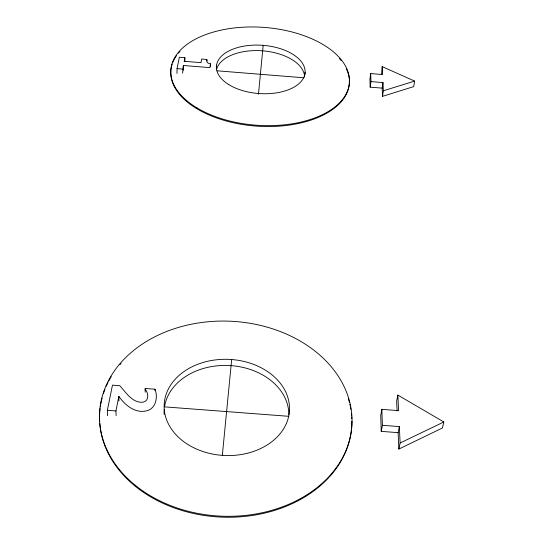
<?xml version="1.0" encoding="UTF-8"?>
<svg xmlns="http://www.w3.org/2000/svg" width="544" height="544" viewBox="0 0 544 544"><rect width="100%" height="100%" fill="white"/><g stroke="black" fill="none" stroke-linecap="round" stroke-linejoin="round"><path stroke-width="0.82" d="M176.984 73.447L177.045 68.626L179.35 57.249L184.885 57.691L184.817 61.683M182.594 73.093L183.362 65.491L209.882 67.626L210.494 63.838L208.4 63.315L207.162 62.349L206.829 59.459L201.654 59.044L201.022 62.648L184.185 61.288L184.885 57.691M183.28 70.298L183.362 65.491M206.774 61.05L206.829 59.459M210.412 66.239L210.494 63.838M216.41 68.347L216.532 65.151M231.669 359.53L222.312 455.552M263.18 45.349L258.475 94.18M304.864 74.664L305.096 72.277M289.306 411.733L289.476 410.21A62.716 48.11 2.4 0 0 197.418 364.419A62.716 48.11 2.4 0 0 193.569 447.658A62.716 48.11 2.4 0 0 289.476 410.21M382.214 66.64L382.588 74.528L370.695 73.569L369.927 79.098L370.185 87.156L382.153 88.114L382.534 96.342L413.712 86.618L414.644 81.097L382.214 66.64L381.528 74.508M370.185 87.156L370.96 81.607L370.695 73.569M382.153 88.114L382.969 82.572L370.96 81.607M382.534 96.342L383.364 90.773L382.969 82.572M145.173 392.21L145.262 388.47L154.992 389.212C158.188 397.147 155.856 409.04 146.254 410.904C134.837 413.494 124.95 405.028 118.823 396.304L115.96 410.958L116.117 415.602M398.106 432.65L398.861 449.058L442.381 428.006L443.829 421.967L397.841 395.073L398.582 410.618L381.854 409.34L380.718 415.405L381.235 431.365L398.106 432.65L399.337 426.591L382.384 425.299L381.235 431.365M397.841 395.073L396.644 401.132L397.1 410.951M107.576 415.725L107.352 410.305L112.458 385.145L119.734 385.696C126.024 392.421 132.505 403.396 143.181 402.186C149.321 400.826 148.546 392.89 145.146 389.123M398.861 449.058L400.119 443L399.337 426.591M400.119 443L443.829 421.967M383.364 90.773L414.644 81.097M288.803 416.316L164.519 406.864A62.397 48.117 2.3 0 1 230.187 365.575A62.397 48.117 2.3 0 1 288.844 414.657M107.352 410.305L115.96 410.958M217.151 70.808L303.729 77.772M177.045 68.626L182.662 69.074M381.854 409.34L382.384 425.299M118.823 396.304L118.966 400.948M145.262 388.47L145.282 390.782M154.992 389.212L154.999 390.755M351.873 421.117A126.215 97.573 2.3 0 1 229.928 517.249A126.215 97.573 2.3 0 1 99.77 423.558M99.613 421.049A126.215 97.573 2.3 0 1 100.076 408.544M100.293 406.898A126.215 97.573 2.3 0 1 102.095 398.038M103.53 393.278A126.215 97.573 2.3 0 1 104.958 389.354M106.25 386.267A126.215 97.573 2.3 0 1 108.045 382.48M108.814 380.99A126.215 97.573 2.3 0 1 110.017 378.794M110.432 378.073A126.215 97.573 2.3 0 1 111.262 376.679M120.013 364.609A126.215 97.573 2.3 0 1 121.122 363.338M348.316 398.596A126.215 97.573 2.3 0 1 349.472 402.676M349.874 404.328A126.215 97.573 2.3 0 1 350.241 405.987M350.574 407.66A126.215 97.573 2.3 0 1 350.866 409.333M351.438 413.542A126.215 97.573 2.3 0 1 351.601 415.228M351.73 416.915A126.215 97.573 2.3 0 1 351.812 418.601M164.138 414.433A62.397 48.117 2.3 0 1 164.22 409.353M216.648 69.19A44.288 24.269 4.1 0 1 263.507 50.905A44.288 24.269 4.1 0 1 304.572 77.051M349.316 79.852A89.461 49.082 4.1 0 1 253.722 125.895A89.461 49.082 4.1 0 1 172.196 64.008M172.761 62.465A89.461 49.082 4.1 0 1 176.419 55.76M178.391 53.19A89.461 49.082 4.1 0 1 180.01 51.36M339.429 58.589A89.461 49.082 4.1 0 1 341.095 60.547M346.297 68.7A89.461 49.082 4.1 0 1 349.16 78.248M136.85 486.56A126.31 97.573 2.3 0 0 347.868 445.55A126.31 97.573 2.3 0 0 192.556 323.986A126.31 97.573 2.3 0 0 136.85 486.56M197.132 107.998A89.508 49.062 4.1 0 0 346.501 93.235A89.508 49.062 4.1 0 0 236.756 27.696A89.508 49.062 4.1 0 0 197.132 107.998M228.568 84.476A44.445 24.194 4.1 0 0 303.28 78.458A44.445 24.194 4.1 0 0 250.376 45.329A44.445 24.194 4.1 0 0 228.568 84.476"/></g></svg>
